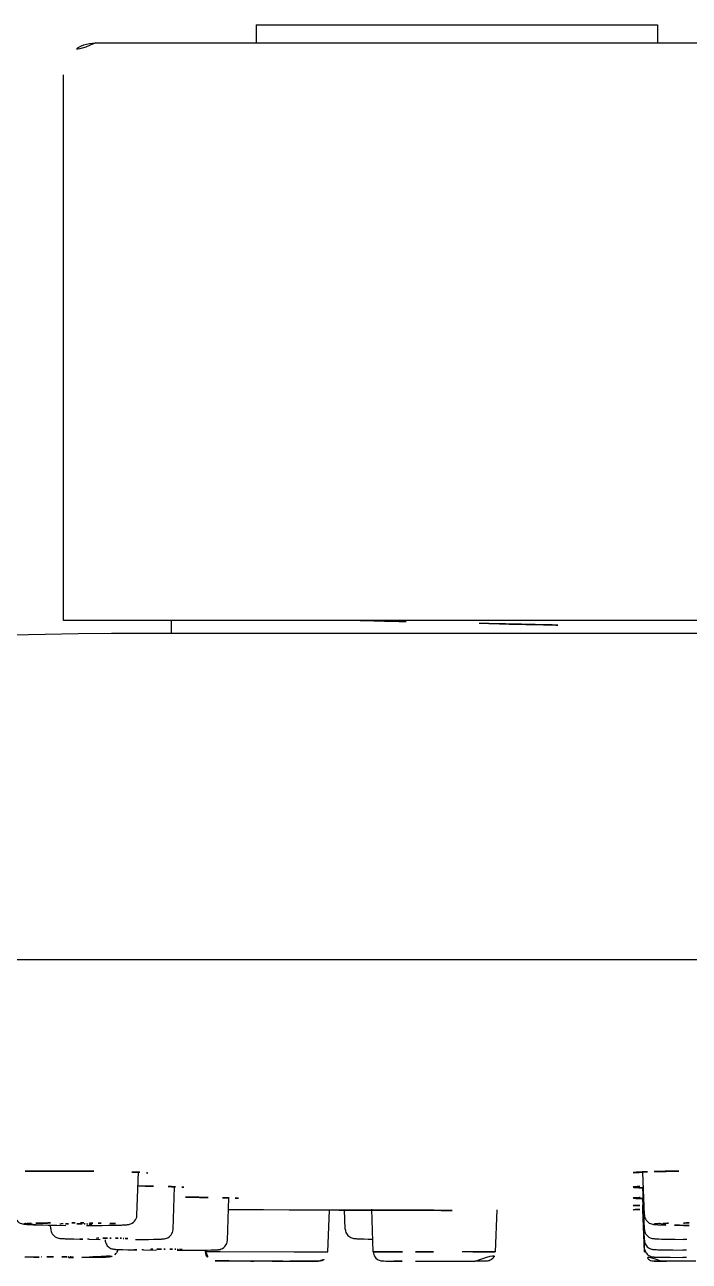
# Model space of a CAD drawing. Extents: x 16296660632 to 16296676033, y -37409619871 to -37409617369.
# Drawn here: x 16296675542.43 to 16296675563.13, y -37409617489.02 to -37409617450.48 of the extents above; entities that cross this region are included whole.
import ezdxf

# ---------------------------------------------------------------- set-up
doc = ezdxf.new("R2010")
doc.units = 0
doc.header["$LTSCALE"] = 10
doc.header["$MEASUREMENT"] = 0
doc.layers.get('0').update_dxf_attribs({"linetype": 'CONTINUOUS'})

msp = doc.modelspace()

# ---------------------------------------------------------------- linework, layer by layer
at = {"color": 7, "linetype": 'Continuous'}
for p, q in [((16296675549.642771, -37409617450.478577), (16296675549.642771, -37409617451.044456)), ((16296675549.642891, -37409617450.478577), (16296675562.142771, -37409617450.478577)), ((16296675562.142771, -37409617450.478577), (16296675562.142771, -37409617451.044456)), ((16296675544.642771, -37409617451.044456), (16296675582.642771, -37409617451.044456)), ((16296675543.642771, -37409617469.044456), (16296675543.642771, -37409617452.044456)), ((16296675583.642771, -37409617469.044456), (16296675543.642771, -37409617469.044456)), ((16296675546.992769, -37409617469.044456), (16296675546.992769, -37409617469.452652)), ((16296675556.89485, -37409617469.144127), (16296675556.593719, -37409617469.137047)), ((16296675582.142771, -37409617469.452652), (16296675545.142771, -37409617469.452652)), ((16296675677.86886, -37409617479.627632), (16296675449.416691, -37409617479.627632)), ((16296675545.92745, -37409617487.582397), (16296675545.974171, -37409617486.244453)), ((16296675561.736151, -37409617487.574112), (16296675561.689989, -37409617486.252434)), ((16296675547.05282, -37409617488.028008), (16296675547.099279, -37409617486.697746)), ((16296675561.736151, -37409617488.02021), (16296675561.690001, -37409617486.698677)), ((16296675548.746361, -37409617488.367638), (16296675548.792549, -37409617487.04496)), ((16296675561.736151, -37409617488.360527), (16296675561.690001, -37409617487.039124)), ((16296675548.77873, -37409617487.406563), (16296675549.096359, -37409617487.407516)), ((16296675549.096359, -37409617487.407516), (16296675549.86487, -37409617487.410088)), ((16296675549.86487, -37409617487.410088), (16296675550.6674, -37409617487.413116)), ((16296675550.6674, -37409617487.413116), (16296675551.72438, -37409617487.417793)), ((16296675551.72438, -37409617487.417793), (16296675552.22382, -37409617487.421257)), ((16296675551.877769, -37409617488.729698), (16296675551.92334, -37409617487.424744)), ((16296675552.414351, -37409617488.016251), (16296675552.39336, -37409617487.415337)), ((16296675553.28661, -37409617488.720383), (16296675553.240419, -37409617487.397614)), ((16296675557.099871, -37409617488.727463), (16296675557.145611, -37409617487.417664)), ((16296675561.736151, -37409617488.595093), (16296675561.690001, -37409617487.273773)), ((16296675561.736151, -37409617488.72393), (16296675561.69001, -37409617487.402649)), ((16296675542.720961, -37409617487.880119), (16296675542.834999, -37409617487.884064)), ((16296675542.834999, -37409617487.884064), (16296675542.9937, -37409617487.888496)), ((16296675542.9937, -37409617487.888496), (16296675543.16432, -37409617487.892372)), ((16296675543.16432, -37409617487.892372), (16296675543.434759, -37409617487.897079)), ((16296675543.239559, -37409617488.01239), (16296675543.23542, -37409617487.893753)), ((16296675543.434759, -37409617487.897079), (16296675543.71456, -37409617487.900513)), ((16296675543.56719, -37409617487.856743), (16296675543.53363, -37409617487.859177)), ((16296675543.623051, -37409617487.854713), (16296675543.56719, -37409617487.856743)), ((16296675544.355221, -37409617487.903664), (16296675544.607241, -37409617487.903107)), ((16296675544.47436, -37409617487.8713), (16296675544.508089, -37409617487.868874)), ((16296675544.607241, -37409617487.903107), (16296675544.83779, -37409617487.901604)), ((16296675544.83779, -37409617487.901604), (16296675545.042, -37409617487.8992)), ((16296675545.042, -37409617487.8992), (16296675545.161751, -37409617487.897171)), ((16296675545.161751, -37409617487.897171), (16296675545.267891, -37409617487.894836)), ((16296675545.267891, -37409617487.894836), (16296675545.36054, -37409617487.892273)), ((16296675545.36054, -37409617487.892273), (16296675545.440001, -37409617487.889488)), ((16296675562.31492, -37409617487.88636), (16296675562.4002, -37409617487.889137)), ((16296675543.769291, -37409617488.318916), (16296675543.858431, -37409617488.321823)), ((16296675543.858431, -37409617488.321823), (16296675543.960661, -37409617488.324631)), ((16296675543.960661, -37409617488.324631), (16296675544.14246, -37409617488.328743)), ((16296675544.43848, -37409617488.333679), (16296675544.38727, -37409617488.332932)), ((16296675544.43577, -37409617488.333702), (16296675544.785219, -37409617488.337753)), ((16296675544.68457, -37409617488.304337), (16296675544.65613, -37409617488.30619)), ((16296675544.738199, -37409617488.302696), (16296675544.68457, -37409617488.304337)), ((16296675545.05212, -37409617488.58149), (16296675545.08152, -37409617488.601349)), ((16296675545.35009, -37409617488.651863), (16296675545.39979, -37409617488.653519)), ((16296675545.39979, -37409617488.653519), (16296675545.489651, -37409617488.656021)), ((16296675545.489651, -37409617488.656021), (16296675545.63751, -37409617488.659302)), ((16296675545.607849, -37409617488.315819), (16296675545.63641, -37409617488.31398)), ((16296675545.63751, -37409617488.659302), (16296675545.83465, -37409617488.662727)), ((16296675545.876829, -37409617488.340523), (16296675546.093809, -37409617488.339043)), ((16296675546.12756, -37409617488.666542), (16296675546.076679, -37409617488.665947)), ((16296675546.093809, -37409617488.339043), (16296675546.28145, -37409617488.336906)), ((16296675546.12562, -37409617488.66655), (16296675546.53997, -37409617488.670273)), ((16296675546.28145, -37409617488.336906), (16296675546.438641, -37409617488.334244)), ((16296675546.34631, -37409617488.647453), (16296675546.34339, -37409617488.648178)), ((16296675546.367571, -37409617488.646187), (16296675546.34631, -37409617488.647453)), ((16296675546.41721, -37409617488.644943), (16296675546.367571, -37409617488.646187)), ((16296675546.438641, -37409617488.334244), (16296675546.52618, -37409617488.332222)), ((16296675546.52618, -37409617488.332222), (16296675546.60006, -37409617488.330017)), ((16296675547.177851, -37409617488.672997), (16296675547.57762, -37409617488.672813)), ((16296675547.311979, -37409617488.654572), (16296675547.33333, -37409617488.653313)), ((16296675547.33333, -37409617488.653313), (16296675547.336281, -37409617488.652588)), ((16296675547.57762, -37409617488.672813), (16296675547.90811, -37409617488.671173)), ((16296675547.90811, -37409617488.671173), (16296675548.117331, -37409617488.669037)), ((16296675548.06451, -37409617488.718147), (16296675548.062811, -37409617488.669701)), ((16296675548.117331, -37409617488.669037), (16296675548.2407, -37409617488.667061)), ((16296675548.2407, -37409617488.667061), (16296675548.30703, -37409617488.665604)), ((16296675548.30703, -37409617488.665604), (16296675548.361179, -37409617488.664009)), ((16296675552.932329, -37409617488.322227), (16296675553.003519, -37409617488.324509)), ((16296675553.003519, -37409617488.324509), (16296675553.1283, -37409617488.327797)), ((16296675553.1283, -37409617488.327797), (16296675553.27301, -37409617488.330887)), ((16296675562.1581, -37409617488.659027), (16296675562.21287, -37409617488.660667)), ((16296675562.21287, -37409617488.660667), (16296675562.312811, -37409617488.66304)), ((16296675562.267969, -37409617488.326187), (16296675562.357361, -37409617488.328728)), ((16296675562.312811, -37409617488.66304), (16296675562.433689, -37409617488.66526)), ((16296675562.357361, -37409617488.328728), (16296675562.51581, -37409617488.332253)), ((16296675562.433689, -37409617488.66526), (16296675562.62476, -37409617488.667908)), ((16296675562.51581, -37409617488.332253), (16296675562.69997, -37409617488.335297)), ((16296675562.62476, -37409617488.667908), (16296675562.935011, -37409617488.670769)), ((16296675562.69997, -37409617488.335297), (16296675562.94191, -37409617488.338142)), ((16296675563.048361, -37409617488.671463), (16296675562.93705, -37409617488.670753)), ((16296675563.05493, -37409617488.33905), (16296675562.944691, -37409617488.338097)), ((16296675542.668659, -37409617488.890877), (16296675542.43074, -37409617488.888443)), ((16296675542.71903, -37409617488.891342), (16296675542.668659, -37409617488.890877)), ((16296675548.064501, -37409617488.718117), (16296675548.518801, -37409617488.718277)), ((16296675548.363251, -37409617489.007477), (16296675548.367571, -37409617489.007339)), ((16296675548.383499, -37409617489.007896), (16296675548.364111, -37409617489.007561)), ((16296675548.367571, -37409617489.007339), (16296675548.62698, -37409617489.007301)), ((16296675548.42922, -37409617489.008347), (16296675548.383499, -37409617489.007896)), ((16296675548.384279, -37409617489.007912), (16296675549.08984, -37409617489.008438)), ((16296675548.799259, -37409617489.010628), (16296675548.40609, -37409617489.008141)), ((16296675548.47345, -37409617489.00869), (16296675548.42922, -37409617489.008347)), ((16296675548.53619, -37409617489.009117), (16296675548.47345, -37409617489.00869)), ((16296675548.518801, -37409617488.718277), (16296675550.82995, -37409617488.724854)), ((16296675548.57925, -37409617489.009392), (16296675548.53619, -37409617489.009117)), ((16296675548.601641, -37409617489.009521), (16296675548.57925, -37409617489.009392)), ((16296675548.690531, -37409617489.01004), (16296675548.601641, -37409617489.009521)), ((16296675548.62698, -37409617489.007301), (16296675549.85103, -37409617489.010986)), ((16296675548.77334, -37409617489.01049), (16296675548.690531, -37409617489.01004)), ((16296675548.88834, -37409617489.011078), (16296675548.77334, -37409617489.01049)), ((16296675549.50617, -37409617489.013847), (16296675548.799259, -37409617489.010628)), ((16296675548.960831, -37409617489.011436), (16296675548.88834, -37409617489.011078)), ((16296675549.08984, -37409617489.008438), (16296675550.979271, -37409617489.015663)), ((16296675549.476721, -37409617489.011917), (16296675549.47472, -37409617489.011971)), ((16296675549.47472, -37409617489.011971), (16296675549.51199, -37409617489.012329)), ((16296675549.83161, -37409617489.012703), (16296675549.476721, -37409617489.011917)), ((16296675549.51199, -37409617489.012329), (16296675549.56958, -37409617489.012657)), ((16296675550.17939, -37409617489.013977), (16296675549.83161, -37409617489.012703)), ((16296675549.85103, -37409617489.010986), (16296675550.141951, -37409617489.0121)), ((16296675550.141951, -37409617489.0121), (16296675550.425859, -37409617489.013252)), ((16296675550.28035, -37409617489.014427), (16296675550.17939, -37409617489.013977)), ((16296675550.37295, -37409617489.014877), (16296675550.28035, -37409617489.014427)), ((16296675550.43051, -37409617489.015213), (16296675550.37295, -37409617489.014877)), ((16296675550.425859, -37409617489.013252), (16296675550.46876, -37409617489.013443)), ((16296675550.467739, -37409617489.015556), (16296675550.43051, -37409617489.015213)), ((16296675550.46574, -37409617489.015602), (16296675550.467739, -37409617489.015556)), ((16296675550.46876, -37409617489.013443), (16296675550.693911, -37409617489.01442)), ((16296675550.540119, -37409617489.017273), (16296675551.576571, -37409617489.019257)), ((16296675551.56632, -37409617489.019043), (16296675550.693899, -37409617489.014542)), ((16296675550.82995, -37409617488.724854), (16296675551.513729, -37409617488.727524)), ((16296675551.513729, -37409617488.727524), (16296675551.877769, -37409617488.729729)), ((16296675551.576571, -37409617489.019257), (16296675551.56632, -37409617489.019043)), ((16296675553.59897, -37409617489.010361), (16296675553.62455, -37409617489.010803)), ((16296675553.62455, -37409617489.010803), (16296675553.681299, -37409617489.011467)), ((16296675553.681299, -37409617489.011467), (16296675553.92873, -37409617489.013344)), ((16296675554.60429, -37409617489.016403), (16296675554.717739, -37409617489.016792)), ((16296675554.717739, -37409617489.016792), (16296675555.111469, -37409617489.017937)), ((16296675555.111469, -37409617489.017937), (16296675555.416531, -37409617489.018646)), ((16296675555.416531, -37409617489.018646), (16296675555.748381, -37409617489.019234)), ((16296675555.748381, -37409617489.019234), (16296675555.91917, -37409617489.019432)), ((16296675555.91873, -37409617489.019447), (16296675556.202299, -37409617489.019409)), ((16296675556.39127, -37409617488.730019), (16296675556.054819, -37409617488.72995)), ((16296675556.202999, -37409617489.019409), (16296675556.46694, -37409617489.019073)), ((16296675562.123091, -37409617488.88945), (16296675562.16905, -37409617488.890488)), ((16296675562.16905, -37409617488.890488), (16296675562.25602, -37409617488.892014)), ((16296675562.401541, -37409617489.017357), (16296675562.255079, -37409617489.01651)), ((16296675562.25602, -37409617488.892014), (16296675562.54026, -37409617488.895233)), ((16296675562.323179, -37409617489.009758), (16296675562.52389, -37409617489.008881)), ((16296675562.685471, -37409617489.018494), (16296675562.401541, -37409617489.017357)), ((16296675562.52389, -37409617489.008881), (16296675562.766211, -37409617489.008186)), ((16296675562.54026, -37409617488.895233), (16296675562.930559, -37409617488.897697)), ((16296675562.92812, -37409617489.019127), (16296675562.673491, -37409617489.018448)), ((16296675562.927441, -37409617489.019127), (16296675562.685471, -37409617489.018494)), ((16296675562.766211, -37409617489.008186), (16296675563.040661, -37409617489.007698)), ((16296675563.040751, -37409617489.019112), (16296675562.92812, -37409617489.018921)), ((16296675563.04389, -37409617488.89814), (16296675562.931829, -37409617488.89769)), ((16296675563.040661, -37409617489.007698), (16296675563.336531, -37409617489.007431))]:
    msp.add_line(p, q, dxfattribs=at)
for points in [[(16296675542.11433, -37409617487.565666), (16296675542.1152, -37409617487.580208), (16296675542.121519, -37409617487.621277), (16296675542.134001, -37409617487.662651), (16296675542.15325, -37409617487.703377), (16296675542.179199, -37409617487.741966), (16296675542.212049, -37409617487.77739), (16296675542.24958, -37409617487.806633), (16296675542.290159, -37409617487.829369), (16296675542.32799, -37409617487.844116), (16296675542.356529, -37409617487.851868), (16296675542.380329, -37409617487.856613), (16296675542.401381, -37409617487.859818), (16296675542.421789, -37409617487.862328), (16296675542.44381, -37409617487.864578), (16296675542.46777, -37409617487.866669), (16296675542.494539, -37409617487.868698), (16296675542.52425, -37409617487.870682), (16296675542.557199, -37409617487.872627), (16296675542.59339, -37409617487.874557), (16296675542.632851, -37409617487.87645), (16296675542.720961, -37409617487.880119)], [(16296675545.440001, -37409617487.889488), (16296675545.474939, -37409617487.888023), (16296675545.506861, -37409617487.886513), (16296675545.53586, -37409617487.884949), (16296675545.562229, -37409617487.883324), (16296675545.58609, -37409617487.881607), (16296675545.60813, -37409617487.879738), (16296675545.62854, -37409617487.877663), (16296675545.64916, -37409617487.875053), (16296675545.67132, -37409617487.871407), (16296675545.69813, -37409617487.865372), (16296675545.73538, -37409617487.853119), (16296675545.77676, -37409617487.83297), (16296675545.817141, -37409617487.805023), (16296675545.853359, -37409617487.769836), (16296675545.881821, -37409617487.731308), (16296675545.903299, -37409617487.690262), (16296675545.917669, -37409617487.648247), (16296675545.92552, -37409617487.606201), (16296675545.927299, -37409617487.582489)], [(16296675561.736309, -37409617487.573997), (16296675561.73683, -37409617487.58403), (16296675561.74217, -37409617487.62339), (16296675561.752899, -37409617487.662537), (16296675561.769489, -37409617487.701134), (16296675561.79192, -37409617487.73793), (16296675561.820021, -37409617487.772034), (16296675561.852921, -37409617487.801643), (16296675561.89064, -37409617487.826668), (16296675561.92782, -37409617487.844528), (16296675561.959, -37409617487.855217), (16296675561.985531, -37409617487.861794), (16296675562.006729, -37409617487.865723), (16296675562.025789, -37409617487.868492), (16296675562.045219, -37409617487.870796), (16296675562.065519, -37409617487.872833), (16296675562.08773, -37409617487.87471), (16296675562.11208, -37409617487.876511), (16296675562.139009, -37409617487.878258), (16296675562.16861, -37409617487.879959), (16296675562.201031, -37409617487.881622), (16296675562.236259, -37409617487.883247), (16296675562.31492, -37409617487.88636)], [(16296675543.24098, -37409617488.01236), (16296675543.245029, -37409617488.052094), (16296675543.253839, -37409617488.089569), (16296675543.267969, -37409617488.126862)], [(16296675543.267969, -37409617488.126862), (16296675543.287729, -37409617488.163162), (16296675543.31311, -37409617488.197548), (16296675543.34383, -37409617488.228607), (16296675543.38061, -37409617488.256027), (16296675543.418699, -37409617488.276642), (16296675543.453899, -37409617488.290077), (16296675543.484301, -37409617488.298042)], [(16296675546.81274, -37409617488.312424), (16296675546.84429, -37409617488.303543), (16296675546.884439, -37409617488.286728), (16296675546.92592, -37409617488.261551), (16296675546.961651, -37409617488.231354), (16296675546.99181, -37409617488.196404), (16296675547.015421, -37409617488.159058), (16296675547.03277, -37409617488.120262), (16296675547.044069, -37409617488.080994), (16296675547.04987, -37409617488.041969), (16296675547.05069, -37409617488.027946)], [(16296675552.415689, -37409617488.016144), (16296675552.419109, -37409617488.051964), (16296675552.426359, -37409617488.085716), (16296675552.43782, -37409617488.11937), (16296675552.45369, -37409617488.152229), (16296675552.473961, -37409617488.183746), (16296675552.498449, -37409617488.213097), (16296675552.527309, -37409617488.2397), (16296675552.55916, -37409617488.262192), (16296675552.593679, -37409617488.280563), (16296675552.62631, -37409617488.293159), (16296675552.652321, -37409617488.300377), (16296675552.67396, -37409617488.304787), (16296675552.69141, -37409617488.307503), (16296675552.707001, -37409617488.309441), (16296675552.72262, -37409617488.31105), (16296675552.73868, -37409617488.312462), (16296675552.75609, -37409617488.313789), (16296675552.77499, -37409617488.315063), (16296675552.795771, -37409617488.316292), (16296675552.818541, -37409617488.317497), (16296675552.843491, -37409617488.318703), (16296675552.87072, -37409617488.319893), (16296675552.932329, -37409617488.322227)], [(16296675561.737579, -37409617488.02021), (16296675561.741489, -37409617488.059128), (16296675561.750259, -37409617488.096786), (16296675561.76437, -37409617488.13427), (16296675561.784161, -37409617488.170738), (16296675561.80962, -37409617488.205276)], [(16296675561.80962, -37409617488.205276), (16296675561.840441, -37409617488.236473), (16296675561.8773, -37409617488.263947), (16296675561.91548, -37409617488.284607), (16296675561.95076, -37409617488.298058), (16296675561.981279, -37409617488.30603), (16296675562.003571, -37409617488.310127)], [(16296675543.484301, -37409617488.298042), (16296675543.506359, -37409617488.302116), (16296675543.524969, -37409617488.304703), (16296675543.54306, -37409617488.306686), (16296675543.56163, -37409617488.308372), (16296675543.58242, -37409617488.309959), (16296675543.60561, -37409617488.311493), (16296675543.63179, -37409617488.313004), (16296675543.66111, -37409617488.314484), (16296675543.69376, -37409617488.315964), (16296675543.769291, -37409617488.318916)], [(16296675544.934509, -37409617488.353394), (16296675544.93486, -37409617488.360832), (16296675544.93812, -37409617488.390472), (16296675544.944389, -37409617488.420036), (16296675544.953779, -37409617488.449371), (16296675544.966619, -37409617488.478432)], [(16296675544.966619, -37409617488.478432), (16296675544.98291, -37409617488.50666), (16296675545.00251, -37409617488.533508), (16296675545.025499, -37409617488.558571), (16296675545.05212, -37409617488.58149)], [(16296675545.08152, -37409617488.601349), (16296675545.11409, -37409617488.618187), (16296675545.14534, -37409617488.62999), (16296675545.170931, -37409617488.636887)], [(16296675545.170931, -37409617488.636887), (16296675545.191931, -37409617488.640953), (16296675545.207451, -37409617488.643173), (16296675545.220421, -37409617488.64463), (16296675545.232941, -37409617488.645767), (16296675545.245489, -37409617488.646744), (16296675545.25909, -37409617488.647636), (16296675545.27387, -37409617488.648514), (16296675545.290251, -37409617488.649353), (16296675545.308319, -37409617488.650177), (16296675545.35009, -37409617488.651863)], [(16296675545.302879, -37409617488.744423), (16296675545.31863, -37409617488.713722), (16296675545.33029, -37409617488.682587), (16296675545.338169, -37409617488.651398)], [(16296675546.60006, -37409617488.330017), (16296675546.63203, -37409617488.32885), (16296675546.66081, -37409617488.327629), (16296675546.686529, -37409617488.326347), (16296675546.709539, -37409617488.32502), (16296675546.729971, -37409617488.323608), (16296675546.749001, -37409617488.322006), (16296675546.766939, -37409617488.320122), (16296675546.78693, -37409617488.317383), (16296675546.81274, -37409617488.312424)], [(16296675548.361179, -37409617488.664009), (16296675548.383961, -37409617488.66317), (16296675548.404249, -37409617488.662277), (16296675548.422159, -37409617488.661362), (16296675548.438669, -37409617488.660316), (16296675548.45401, -37409617488.659103), (16296675548.47084, -37409617488.657349), (16296675548.492201, -37409617488.654198), (16296675548.5191, -37409617488.648323)], [(16296675548.5191, -37409617488.648323), (16296675548.55542, -37409617488.636276), (16296675548.594721, -37409617488.617012), (16296675548.630939, -37409617488.592323), (16296675548.66301, -37409617488.562782), (16296675548.68878, -37409617488.531181), (16296675548.709339, -37409617488.497917), (16296675548.72492, -37409617488.463593), (16296675548.73571, -37409617488.428864), (16296675548.742121, -37409617488.394096), (16296675548.74423, -37409617488.367561)], [(16296675561.73757, -37409617488.360527), (16296675561.739189, -37409617488.382843), (16296675561.74445, -37409617488.41481), (16296675561.75333, -37409617488.446693), (16296675561.766029, -37409617488.478111), (16296675561.78278, -37409617488.508774), (16296675561.803471, -37409617488.538033), (16296675561.82806, -37409617488.565224), (16296675561.85652, -37409617488.589653), (16296675561.88962, -37409617488.611427), (16296675561.92358, -37409617488.628113), (16296675561.955469, -37409617488.639313), (16296675561.98296, -37409617488.645988), (16296675562.00223, -37409617488.649277)], [(16296675561.742399, -37409617488.639252), (16296675561.748699, -37409617488.666328), (16296675561.757721, -37409617488.693329), (16296675561.76965, -37409617488.720009), (16296675561.78454, -37409617488.746078), (16296675561.802389, -37409617488.771156), (16296675561.823191, -37409617488.794823), (16296675561.84704, -37409617488.816643), (16296675561.87405, -37409617488.836357), (16296675561.90341, -37409617488.853203), (16296675561.93582, -37409617488.867172), (16296675561.96633, -37409617488.876411), (16296675561.990351, -37409617488.881348), (16296675562.009439, -37409617488.88398)], [(16296675562.00223, -37409617488.649277), (16296675562.01762, -37409617488.65123), (16296675562.03162, -37409617488.652618), (16296675562.045151, -37409617488.653709), (16296675562.05971, -37409617488.654694), (16296675562.07547, -37409617488.655609), (16296675562.09305, -37409617488.656487), (16296675562.112551, -37409617488.657349), (16296675562.1581, -37409617488.659027)], [(16296675562.003571, -37409617488.310127), (16296675562.022421, -37409617488.312714), (16296675562.04071, -37409617488.31469), (16296675562.059481, -37409617488.316338), (16296675562.08041, -37409617488.317879), (16296675562.103729, -37409617488.319344), (16296675562.13003, -37409617488.320763), (16296675562.15946, -37409617488.322151), (16296675562.19223, -37409617488.323517), (16296675562.267969, -37409617488.326187)], [(16296675553.28698, -37409617488.720329), (16296675553.292839, -37409617488.769432), (16296675553.305309, -37409617488.813278), (16296675553.32251, -37409617488.851486), (16296675553.3445, -37409617488.886436), (16296675553.37303, -37409617488.920052), (16296675553.405809, -37409617488.948837), (16296675553.44075, -37409617488.971657), (16296675553.475, -37409617488.988029), (16296675553.50482, -37409617488.998253), (16296675553.530251, -37409617489.004311), (16296675553.55135, -37409617489.007622), (16296675553.567169, -37409617489.00914), (16296675553.57584, -37409617489.009651), (16296675553.581369, -37409617489.00988), (16296675553.58699, -37409617489.010063), (16296675553.59897, -37409617489.010361)], [(16296675562.009439, -37409617488.88398), (16296675562.022659, -37409617488.885246), (16296675562.0336, -37409617488.886047), (16296675562.04509, -37409617488.886719), (16296675562.057211, -37409617488.887306), (16296675562.070881, -37409617488.887863), (16296675562.08622, -37409617488.888397), (16296675562.123091, -37409617488.88945)]]:
    msp.add_lwpolyline(points, dxfattribs=at)
for centre, radius, start, end in [((16296675544.642771, -37409617452.044456), 1, 90, 180), ((16296675595.95982, -37409615826.602249), 1643.006462, 268.497624017, 268.627051344), ((16296675575.84454, -37409616632.662956), 836.695776, 268.702258616, 269.08394891), ((16296675563.638451, -37409618722.493187), 1253.177083, 90.845988793, 93.879332082), ((16296675546.22159, -37409617634.61689), 147.599362, 89.44450635, 89.66329773), ((16296675563.642771, -37409613704.941101), 3782.5, 269.827004175, 269.9659037), ((16296675543.68189, -37409617552.500954), 64.677536, 89.72001484, 89.96492015), ((16296675543.92351, -37409617506.709213), 18.857586, 89.1070117, 90.4062075), ((16296675543.680559, -37409617553.335098), 65.511679, 89.47904229, 89.72241905), ((16296675544.013741, -37409617501.048691), 13.196348, 88.6990902, 89.115644), ((16296675543.73629, -37409617547.462143), 59.638453, 89.21652708, 89.48133714), ((16296675544.134399, -37409617495.81752), 7.96379, 88.1178037, 88.7124292), ((16296675543.900089, -37409617535.75634), 47.931508, 88.9093967, 89.2210073), ((16296675544.191179, -37409617520.765457), 32.93781, 88.1507232, 88.9193479), ((16296675563.45895, -37409617529.97142), 42.1472, 90.4404154, 91.0633884), ((16296675563.609819, -37409617430.840157), 57.063335, 269.3454875, 269.7938915), ((16296675545.119341, -37409617439.268822), 49.069567, 268.8639265, 269.1451538), ((16296675545.022381, -37409617513.198059), 24.897737, 89.7702866, 90.0280857), ((16296675545.03105, -37409617512.439201), 24.13885, 89.2570733, 89.783619), ((16296675545.127831, -37409617505.025261), 16.724279, 88.9222981, 89.2592587), ((16296675545.25428, -37409617498.380562), 10.078381, 88.4803518, 88.9306021), ((16296675546.87163, -37409617420.696579), 67.974026, 269.1282168, 269.32986102), ((16296675546.68446, -37409617522.919167), 34.275935, 89.7946565, 89.9886346), ((16296675546.69257, -37409617522.338753), 33.695489, 89.4123744, 89.8049291), ((16296675546.802851, -37409617511.678787), 23.034961, 89.1612231, 89.4146692), ((16296675546.937531, -37409617502.538399), 13.893571, 88.8576986, 89.1648291), ((16296675544.29484, -37409617301.190399), 187.707882, 269.51860123, 269.64690562), ((16296675543.142679, -37409617545.09642), 56.215944, 89.3889891, 89.8158573), ((16296675543.443609, -37409617516.060593), 27.178548, 89.2531394, 89.3706259), ((16296675544.4191, -37409617299.663101), 189.235771, 269.80930037, 269.93749013), ((16296675548.36467, -37409617488.707497), 0.299997, 182.0291552, 269.710398), ((16296675551.577669, -37409617488.718903), 0.299998, 269.8584788, 357.9257943), ((16296675555.432659, -37409617232.128052), 256.889686, 269.6646091, 269.81520163), ((16296675556.42598, -37409616836.528107), 652.201944, 269.840008844, 269.967433662), ((16296675563.086821, -37409617354.836479), 134.182608, 269.650949, 269.82350712)]:
    msp.add_arc(centre, radius, start, end, dxfattribs=at)
for points, knots in [([(16296675542.44339, -37409617486.215462), (16296675543.011999, -37409617486.204788), (16296675544.12154, -37409617486.20546), (16296675545.231079, -37409617486.218277), (16296675545.771481, -37409617486.237373)], [0, 0, 0, 0, 0.512602168, 1, 1, 1, 1]), ([(16296675545.771481, -37409617486.237373), (16296675545.823, -37409617486.239189), (16296675545.97403, -37409617486.245583), (16296675546.125429, -37409617486.251022), (16296675546.22439, -37409617486.262901)], [0, 0, 0, 0, 0.340912142, 1, 1, 1, 1]), ([(16296675546.22439, -37409617486.262901), (16296675546.23671, -37409617486.264381), (16296675546.248739, -37409617486.267792), (16296675546.273439, -37409617486.270081), (16296675546.273411, -37409617486.274612)], [0, 0, 0, 0, 0.732707259, 1, 1, 1, 1]), ([(16296675561.39028, -37409617486.262901), (16296675561.39028, -37409617486.258873), (16296675561.41144, -37409617486.25621), (16296675561.43771, -37409617486.250343), (16296675561.49415, -37409617486.246033), (16296675561.603161, -37409617486.238182), (16296675561.790529, -37409617486.230476), (16296675561.95134, -37409617486.225632), (16296675562.043909, -37409617486.223297)], [0, 0, 0, 0, 0.018423238, 0.068069612, 0.149446678, 0.262129093, 0.576647447, 1, 1, 1, 1]), ([(16296675562.043909, -37409617486.223297), (16296675562.157869, -37409617486.220444), (16296675562.69076, -37409617486.209846), (16296675563.22378, -37409617486.206688), (16296675563.642771, -37409617486.206688)], [0, 0, 0, 0, 0.213875993, 1, 1, 1, 1]), ([(16296675545.95993, -37409617486.673111), (16296675546.04895, -37409617486.674202), (16296675546.36256, -37409617486.67852), (16296675546.676161, -37409617486.684402), (16296675546.90069, -37409617486.690811)], [0, 0, 0, 0, 0.283838115, 1, 1, 1, 1]), ([(16296675546.90069, -37409617486.690811), (16296675546.947519, -37409617486.692146), (16296675547.090071, -37409617486.696777), (16296675547.23271, -37409617486.701591), (16296675547.328199, -37409617486.709137)], [0, 0, 0, 0, 0.328454505, 1, 1, 1, 1]), ([(16296675547.328199, -37409617486.709137), (16296675547.34585, -37409617486.710541), (16296675547.3619, -37409617486.716454), (16296675547.398741, -37409617486.713982), (16296675547.3988, -37409617486.720177)], [0, 0, 0, 0, 0.740718026, 1, 1, 1, 1]), ([(16296675561.39028, -37409617486.709137), (16296675561.39028, -37409617486.702263), (16296675561.43125, -37409617486.70536), (16296675561.476351, -37409617486.693626), (16296675561.580759, -37409617486.69239), (16296675561.65513, -37409617486.688232), (16296675561.699659, -37409617486.686737)], [0, 0, 0, 0, 0.066507329, 0.256980714, 0.56994137, 1, 1, 1, 1]), ([(16296675561.7012, -37409617486.731613), (16296675561.65645, -37409617486.73011), (16296675561.581711, -37409617486.725929), (16296675561.47678, -37409617486.724709), (16296675561.431459, -37409617486.712921), (16296675561.39028, -37409617486.716072), (16296675561.39028, -37409617486.709137)], [0, 0, 0, 0, 0.430031652, 0.7430039, 0.933494822, 1, 1, 1, 1]), ([(16296675547.652639, -37409617487.024467), (16296675547.741899, -37409617487.025337), (16296675548.056231, -37409617487.028732), (16296675548.37056, -37409617487.033257), (16296675548.5956, -37409617487.038094)], [0, 0, 0, 0, 0.283964343, 1, 1, 1, 1]), ([(16296675548.5956, -37409617487.038094), (16296675548.635811, -37409617487.038948), (16296675548.764709, -37409617487.041962), (16296675548.89361, -37409617487.045464), (16296675548.982229, -37409617487.049583)], [0, 0, 0, 0, 0.311951099, 1, 1, 1, 1]), ([(16296675548.982229, -37409617487.049583), (16296675549.00967, -37409617487.050858), (16296675549.048519, -37409617487.050522), (16296675549.078199, -37409617487.057449), (16296675549.092319, -37409617487.057114), (16296675549.092421, -37409617487.059593)], [0, 0, 0, 0, 0.743126517, 0.932560827, 1, 1, 1, 1]), ([(16296675561.39028, -37409617487.049583), (16296675561.39028, -37409617487.042557), (16296675561.43346, -37409617487.049393), (16296675561.47941, -37409617487.036346), (16296675561.58824, -37409617487.037918), (16296675561.66527, -37409617487.034019), (16296675561.71146, -37409617487.032913)], [0, 0, 0, 0, 0.065399011, 0.255964295, 0.569426464, 1, 1, 1, 1]), ([(16296675561.68615, -37409617487.06562), (16296675561.643551, -37409617487.064552), (16296675561.57255, -37409617487.060913), (16296675561.472321, -37409617487.062042), (16296675561.429951, -37409617487.050133), (16296675561.39028, -37409617487.056053), (16296675561.39028, -37409617487.049583)], [0, 0, 0, 0, 0.43102717, 0.744277052, 0.934600101, 1, 1, 1, 1]), ([(16296675561.39028, -37409617487.284233), (16296675561.39028, -37409617487.277702), (16296675561.43133, -37409617487.28727), (16296675561.474079, -37409617487.274101), (16296675561.57696, -37409617487.278023), (16296675561.6495, -37409617487.274673), (16296675561.693081, -37409617487.273979)], [0, 0, 0, 0, 0.064598879, 0.254972243, 0.568573087, 1, 1, 1, 1]), ([(16296675561.39028, -37409617487.413116), (16296675561.39028, -37409617487.406532), (16296675561.415319, -37409617487.41526), (16296675561.436119, -37409617487.409973), (16296675561.490801, -37409617487.411827), (16296675561.57633, -37409617487.408943), (16296675561.65354, -37409617487.409088), (16296675561.69779, -37409617487.408798)], [0, 0, 0, 0, 0.064186048, 0.143786562, 0.254609467, 0.568388868, 1, 1, 1, 1]), ([(16296675542.78758, -37409617487.882347), (16296675542.74695, -37409617487.88092), (16296675542.671841, -37409617487.87838), (16296675542.57482, -37409617487.872513), (16296675542.49168, -37409617487.870338), (16296675542.45541, -37409617487.860367), (16296675542.408739, -37409617487.863663), (16296675542.41861, -37409617487.849228), (16296675542.431931, -37409617487.850143), (16296675542.460199, -37409617487.844337), (16296675542.48584, -37409617487.843727), (16296675542.50482, -37409617487.842529)], [0, 0, 0, 0, 0.260015313, 0.475658772, 0.639827446, 0.747889613, 0.7993113, 0.812530515, 0.838447682, 0.878363569, 1, 1, 1, 1]), ([(16296675542.50482, -37409617487.842529), (16296675542.522301, -37409617487.841423), (16296675542.613621, -37409617487.836571), (16296675542.70504, -37409617487.833946), (16296675542.77895, -37409617487.832138)], [0, 0, 0, 0, 0.19155383, 1, 1, 1, 1]), ([(16296675542.77895, -37409617487.832138), (16296675542.844101, -37409617487.830551), (16296675543.15827, -37409617487.824654), (16296675543.4725, -37409617487.82328), (16296675543.72154, -37409617487.823433)], [0, 0, 0, 0, 0.207406452, 1, 1, 1, 1]), ([(16296675543.53363, -37409617487.859177), (16296675543.53134, -37409617487.859459), (16296675543.52899, -37409617487.860077), (16296675543.524469, -37409617487.86058), (16296675543.524441, -37409617487.86145)], [0, 0, 0, 0, 0.726965897, 1, 1, 1, 1]), ([(16296675543.789801, -37409617487.852097), (16296675543.77401, -37409617487.852219), (16296675543.71842, -37409617487.852737), (16296675543.66284, -37409617487.853607), (16296675543.623051, -37409617487.854713)], [0, 0, 0, 0, 0.284051308, 1, 1, 1, 1]), ([(16296675544.517401, -37409617487.8666), (16296675544.517691, -37409617487.86393), (16296675544.500759, -37409617487.865311), (16296675544.48369, -37409617487.860649), (16296675544.442301, -37409617487.860237), (16296675544.413309, -37409617487.858597), (16296675544.395969, -37409617487.858017)], [0, 0, 0, 0, 0.066183113, 0.258675013, 0.573160254, 1, 1, 1, 1]), ([(16296675544.508089, -37409617487.868874), (16296675544.510401, -37409617487.868584), (16296675544.51284, -37409617487.867943), (16296675544.5173, -37409617487.867493), (16296675544.517401, -37409617487.8666)], [0, 0, 0, 0, 0.723653647, 1, 1, 1, 1]), ([(16296675562.40892, -37409617487.889191), (16296675562.359171, -37409617487.887688), (16296675562.2714, -37409617487.884506), (16296675562.16902, -37409617487.880119), (16296675562.106661, -37409617487.875099), (16296675562.073601, -37409617487.873222), (16296675562.053949, -37409617487.86792), (16296675562.038589, -37409617487.868973), (16296675562.03602, -37409617487.8592), (16296675562.05257, -37409617487.859207), (16296675562.06904, -37409617487.854523), (16296675562.11866, -37409617487.851143), (16296675562.200081, -37409617487.845177), (16296675562.27413, -37409617487.842453), (16296675562.31711, -37409617487.840881)], [0, 0, 0, 0, 0.227423219, 0.401794665, 0.46644059, 0.515495182, 0.548895075, 0.566731707, 0.571808588, 0.5873465, 0.618266684, 0.664737721, 0.803510264, 1, 1, 1, 1]), ([(16296675562.31711, -37409617487.840881), (16296675562.343161, -37409617487.839928), (16296675562.463039, -37409617487.83596), (16296675562.582951, -37409617487.833252), (16296675562.6768, -37409617487.831482)], [0, 0, 0, 0, 0.217356284, 1, 1, 1, 1]), ([(16296675562.95801, -37409617487.89978), (16296675562.90675, -37409617487.899178), (16296675562.7237, -37409617487.896713), (16296675562.540661, -37409617487.893097), (16296675562.40892, -37409617487.889191)], [0, 0, 0, 0, 0.280047196, 1, 1, 1, 1]), ([(16296675544.65613, -37409617488.30619), (16296675544.65456, -37409617488.306374), (16296675544.652981, -37409617488.306808), (16296675544.649879, -37409617488.307083), (16296675544.649851, -37409617488.307663)], [0, 0, 0, 0, 0.728696985, 1, 1, 1, 1]), ([(16296675545.01017, -37409617488.300323), (16296675544.983669, -37409617488.300339), (16296675544.893009, -37409617488.300568), (16296675544.80234, -37409617488.301247), (16296675544.738199, -37409617488.302696)], [0, 0, 0, 0, 0.292360286, 1, 1, 1, 1]), ([(16296675545.642771, -37409617488.312523), (16296675545.643101, -37409617488.309883), (16296675545.625931, -37409617488.312263), (16296675545.609221, -37409617488.307358), (16296675545.56773, -37409617488.307716), (16296675545.53886, -37409617488.30619), (16296675545.521561, -37409617488.305733)], [0, 0, 0, 0, 0.065390876, 0.257977858, 0.572692876, 1, 1, 1, 1]), ([(16296675545.63641, -37409617488.31398), (16296675545.637991, -37409617488.313797), (16296675545.639641, -37409617488.313347), (16296675545.6427, -37409617488.31311), (16296675545.642771, -37409617488.312523)], [0, 0, 0, 0, 0.725509422, 1, 1, 1, 1]), ([(16296675546.691271, -37409617488.643242), (16296675546.66404, -37409617488.643227), (16296675546.57268, -37409617488.643356), (16296675546.481319, -37409617488.643806), (16296675546.41721, -37409617488.644943)], [0, 0, 0, 0, 0.298109404, 1, 1, 1, 1]), ([(16296675547.336281, -37409617488.652588), (16296675547.336599, -37409617488.649971), (16296675547.319201, -37409617488.653427), (16296675547.30262, -37409617488.648193), (16296675547.260839, -37409617488.649384), (16296675547.23189, -37409617488.647942), (16296675547.21452, -37409617488.647591)], [0, 0, 0, 0, 0.064844753, 0.257589366, 0.572456351, 1, 1, 1, 1]), ([(16296675542.953369, -37409617488.881538), (16296675542.950279, -37409617488.881622), (16296675542.94771, -37409617488.882912), (16296675542.940941, -37409617488.881233), (16296675542.940981, -37409617488.882278)], [0, 0, 0, 0, 0.747164157, 1, 1, 1, 1]), ([(16296675543.323311, -37409617488.880768), (16296675543.28046, -37409617488.880623), (16296675543.15715, -37409617488.880592), (16296675543.03381, -37409617488.879356), (16296675542.953369, -37409617488.881538)], [0, 0, 0, 0, 0.347489726, 1, 1, 1, 1]), ([(16296675543.93399, -37409617488.887581), (16296675543.934099, -37409617488.884613), (16296675543.91498, -37409617488.890091), (16296675543.895941, -37409617488.883667), (16296675543.849581, -37409617488.886124), (16296675543.817221, -37409617488.884598), (16296675543.79789, -37409617488.884354)], [0, 0, 0, 0, 0.065516572, 0.259052276, 0.574108027, 1, 1, 1, 1]), ([(16296675543.921539, -37409617488.888321), (16296675543.924641, -37409617488.888237), (16296675543.92734, -37409617488.886948), (16296675543.93396, -37409617488.888641), (16296675543.93399, -37409617488.887581)], [0, 0, 0, 0, 0.74605287, 1, 1, 1, 1]), ([(16296675544.212721, -37409617488.898773), (16296675544.340361, -37409617488.898888), (16296675544.561279, -37409617488.899307), (16296675544.834721, -37409617488.896797), (16296675545.008659, -37409617488.897247), (16296675545.166719, -37409617488.884377), (16296675545.263639, -37409617488.811272), (16296675545.30291, -37409617488.744431)], [0, 0, 0, 0, 0.336693359, 0.582751506, 0.721312257, 0.795510021, 1, 1, 1, 1]), ([(16296675553.286631, -37409617488.720337), (16296675553.28689, -37409617488.722298), (16296675553.298861, -37409617488.718483), (16296675553.31246, -37409617488.722778), (16296675553.343849, -37409617488.72097), (16296675553.40399, -37409617488.722954), (16296675553.508801, -37409617488.722771), (16296675553.66337, -37409617488.724152), (16296675553.85626, -37409617488.724907), (16296675554.173981, -37409617488.726273), (16296675554.427059, -37409617488.727013), (16296675554.604219, -37409617488.727524)], [0, 0, 0, 0, 0.004497262, 0.017849341, 0.040007008, 0.070890574, 0.15784009, 0.276417733, 0.423856134, 0.596638776, 1, 1, 1, 1]), ([(16296675556.39127, -37409617488.730019), (16296675556.490499, -37409617488.730003), (16296675556.630699, -37409617488.730057), (16296675556.804449, -37409617488.729424), (16296675556.906981, -37409617488.729912), (16296675556.985411, -37409617488.727539), (16296675557.048109, -37409617488.731842), (16296675557.075159, -37409617488.723152), (16296675557.09931, -37409617488.73143), (16296675557.09976, -37409617488.727524)], [0, 0, 0, 0, 0.420160392, 0.592998352, 0.737202291, 0.85108698, 0.933494998, 0.983307762, 1, 1, 1, 1]), ([(16296675556.46694, -37409617489.019073), (16296675556.529499, -37409617489.018944), (16296675556.63065, -37409617489.018158), (16296675556.7733, -37409617489.01886), (16296675556.915541, -37409617489.009956), (16296675557.0553, -37409617488.907227), (16296675557.097389, -37409617488.787193), (16296675557.099581, -37409617488.727524)], [0, 0, 0, 0, 0.238459162, 0.384904862, 0.5457782, 0.772421913, 1, 1, 1, 1]), ([(16296675561.73613, -37409617488.723923), (16296675561.73609, -37409617488.721542), (16296675561.751591, -37409617488.726227), (16296675561.757469, -37409617488.723), (16296675561.76458, -37409617488.72287)], [0, 0, 0, 0, 0.250868012, 1, 1, 1, 1]), ([(16296675562.255079, -37409617489.01651), (16296675562.211269, -37409617489.016197), (16296675562.141199, -37409617489.014999), (16296675562.01932, -37409617489.015862), (16296675561.83852, -37409617488.984627), (16296675561.740049, -37409617488.82296), (16296675561.736469, -37409617488.72393)], [0, 0, 0, 0, 0.197930113, 0.316149247, 0.552309937, 1, 1, 1, 1]), ([(16296675562.269279, -37409617489.016586), (16296675562.191719, -37409617489.016083), (16296675561.863541, -37409617489.012367), (16296675562.22765, -37409617489.010269), (16296675562.323179, -37409617489.009758)], [0, 0, 0, 0, 0.448110524, 1, 1, 1, 1])]:
    msp.add_open_spline(points, degree=3, knots=knots, dxfattribs=at)
msp.add_open_spline([(16296675545.236771, -37409617488.822403), (16296675545.28747, -37409617488.779762), (16296675545.325081, -37409617488.716423), (16296675545.33815, -37409617488.651466)], degree=3, dxfattribs=at)

doc.saveas('drawing.dxf')
